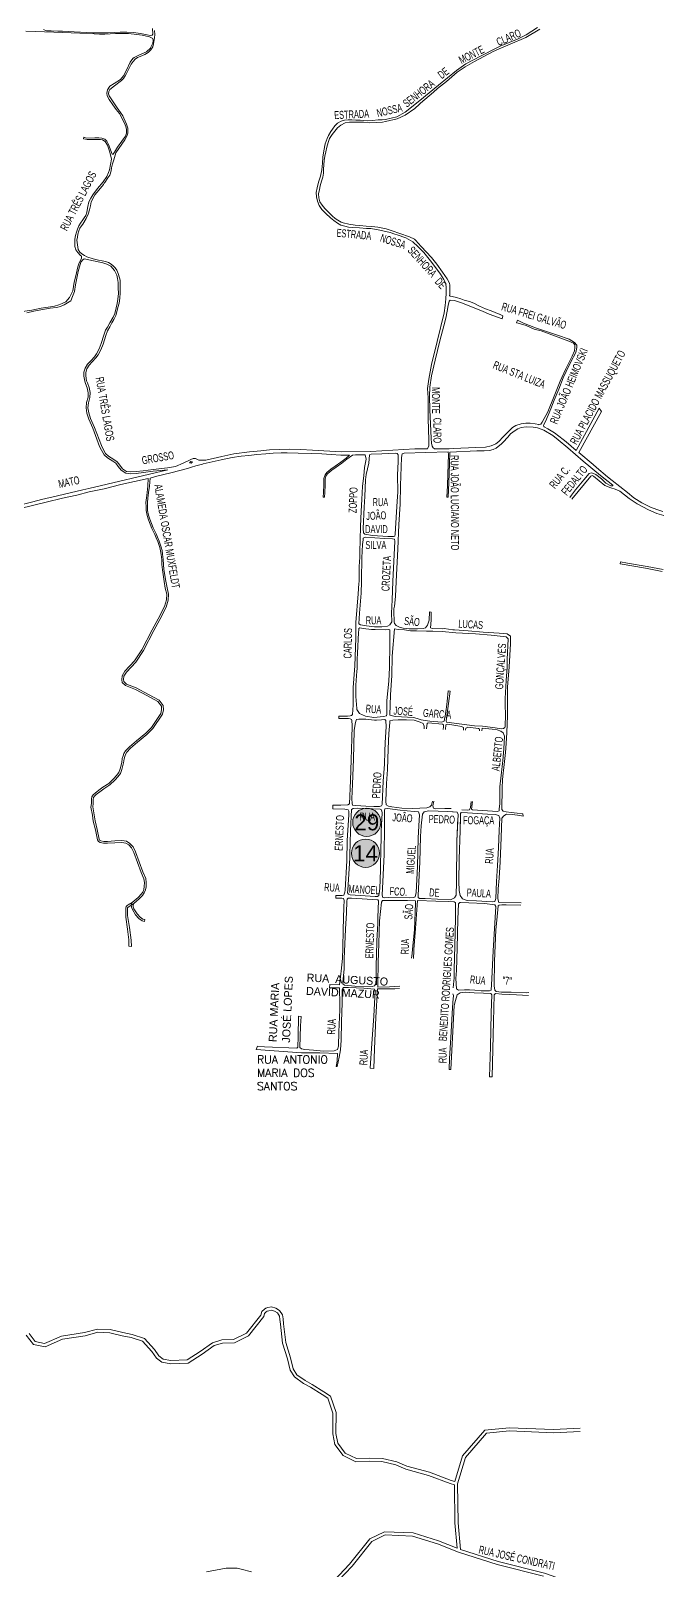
# Model space of a CAD drawing. Header units: millimetres. Extents: x 617885 to 663705, y 7172943 to 7234736.
# Drawn here: x 659078 to 660252, y 7180947 to 7183832 of the extents above; entities that cross this region are included whole.
import ezdxf
from ezdxf.enums import TextEntityAlignment as Align

# ---------------------------------------------------------------- set-up
doc = ezdxf.new("R2010")
doc.units = ezdxf.units.MM
doc.layers.add('Equipamentos Públicos', color=171, linetype='Continuous')
doc.layers.add('Escolas Municipais', color=21, linetype='Continuous')
doc.layers.add('TOP_VIAS 10.000', color=7, linetype='Continuous', lineweight=9)
doc.layers.add('VIAS', color=7, linetype='Continuous', lineweight=5)
doc.styles.add('10mm', font='romans.shx', dxfattribs={"height": 5})
doc.styles.add('LDUP', font='LDUP.SHX')
doc.styles.get("Standard").update_dxf_attribs({"font": 'arial.ttf'})

msp = doc.modelspace()

# ---------------------------------------------------------------- hatches: boundary and pattern name
at = {"layer": 'Equipamentos Públicos', "true_color": 0xffff99}
h = msp.add_hatch(color=51, dxfattribs=at)
edge = h.paths.add_edge_path()
edge.add_arc((659705.5, 7182290.5), 26.4, 0, 360)
at = {"layer": 'Escolas Municipais'}
h = msp.add_hatch(color=21, dxfattribs=at)
edge = h.paths.add_edge_path()
edge.add_arc((659707.9, 7182348.5), 26.4, 0, 360)

# ---------------------------------------------------------------- linework, layer by layer
at = {"layer": 'Equipamentos Públicos', "color": 7, "lineweight": 5}
msp.add_circle((659705.5, 7182290.5), 26.4, dxfattribs=at)
at = {"layer": 'Escolas Municipais', "color": 7, "lineweight": 5}
msp.add_circle((659707.9, 7182348.5), 26.4, dxfattribs=at)
at = {"layer": 'VIAS', "color": 253}
for points in [[(659069.1, 7183831.2), (659121.4, 7183829.8), (659170.4, 7183827.7), (659196.9, 7183826.3), (659207.3, 7183825.8), (659217, 7183825.9), (659227.3, 7183826.4), (659236.8, 7183827.1), (659249.4, 7183827.3), (659261.4, 7183826.7), (659277.2, 7183825.3), (659286.7, 7183824), (659300.8, 7183820.8), (659306.9, 7183817.5), (659307.6, 7183813.9), (659306.9, 7183808.7), (659302.8, 7183800), (659302.7, 7183799.8), (659295.1, 7183792.4), (659281.9, 7183787.1), (659271.8, 7183782), (659269.3, 7183779.9), (659264.5, 7183773.5), (659257.4, 7183758.3), (659251.8, 7183747.8), (659246.1, 7183741), (659234.4, 7183733.5), (659226.6, 7183728), (659222.1, 7183721.5), (659220.7, 7183715.4), (659221.6, 7183710), (659225, 7183703.5), (659232.2, 7183693.2), (659238.5, 7183684.8), (659244.8, 7183676.8), (659254.1, 7183658.8), (659256.1, 7183652.8), (659257.6, 7183646.8), (659257.5, 7183640.5), (659255.5, 7183634.7), (659248.7, 7183624.9), (659240.7, 7183614), (659235.1, 7183604.9), (659232.4, 7183600.7), (659230.8, 7183601.1), (659224.1, 7183618.9), (659221, 7183625), (659216.8, 7183628.8), (659211.6, 7183631.1), (659205.9, 7183631.5), (659198.4, 7183631.2), (659182.1, 7183630.6), (659177.5, 7183632.6), (659176.8, 7183629.3), (659183.7, 7183628.1), (659197.9, 7183628.5), (659209.1, 7183628.2), (659212.8, 7183627.7), (659217.4, 7183624.8), (659222.1, 7183618), (659226.6, 7183604.9), (659229.3, 7183591.5), (659225.6, 7183571.6), (659224.2, 7183566.2), (659220.7, 7183559.2), (659213.7, 7183548.8), (659203.3, 7183536.6), (659194.4, 7183524.5), (659190.6, 7183518.2), (659187.3, 7183511.2), (659185.4, 7183502.5), (659183.6, 7183492.4), (659181.3, 7183486.1), (659178.5, 7183481.5), (659176, 7183477.7), (659171.4, 7183471.8), (659168.3, 7183466.7), (659165.7, 7183460.4), (659163.9, 7183454.5), (659162.4, 7183448.4), (659161, 7183441.5), (659160.7, 7183434.1), (659160.9, 7183427.5), (659162.8, 7183421.3), (659166.3, 7183416.5), (659171.7, 7183411.2), (659173.6, 7183409.4), (659173.2, 7183407.2), (659173.2, 7183405.5), (659169.2, 7183397.3), (659166.4, 7183389.4), (659162.7, 7183372.7), (659159.8, 7183360.8), (659156.9, 7183344.8), (659151, 7183332), (659143.8, 7183324.3), (659137.4, 7183320.8), (659131, 7183318.3), (659122.5, 7183315.8), (659115, 7183314.7), (659097.6, 7183312.3), (659080.3, 7183308.6), (659062.8, 7183305.8)], [(659306.3, 7183836.3), (659307.3, 7183825.6), (659306, 7183823.6), (659302.1, 7183823.4), (659296.1, 7183824.7), (659283.6, 7183827.2), (659270.7, 7183828.7), (659258.3, 7183829.6), (659245.5, 7183829.6), (659223, 7183828.5), (659202.6, 7183828.2), (659194.5, 7183828.1), (659182.4, 7183829.1), (659171.6, 7183829.8), (659159.4, 7183830.3), (659149.5, 7183830.5), (659137.5, 7183831.1), (659130, 7183831.6), (659128.7, 7183831.6), (659116.4, 7183831.8), (659107.9, 7183832), (659102.3, 7183834.7)], [(659310, 7183832.6), (659311, 7183825), (659310.4, 7183818.7), (659308.4, 7183807.7), (659306.7, 7183802), (659305.5, 7183800), (659303.4, 7183796.7), (659298.2, 7183791.5), (659291.9, 7183787.7), (659283.4, 7183784.1), (659278.3, 7183782), (659273.8, 7183778.8), (659270, 7183774.6), (659266.7, 7183769.5), (659257.8, 7183752.2), (659255.2, 7183747.4), (659252.2, 7183742.4), (659248.5, 7183738.7), (659235.2, 7183729), (659226.2, 7183721.9), (659224.3, 7183718), (659224.1, 7183714.1), (659225.2, 7183710.1), (659240.2, 7183687.7), (659243.5, 7183683.1), (659246.4, 7183679.1), (659250.6, 7183672.5), (659252.6, 7183668.3), (659257.9, 7183657.3), (659259.1, 7183653.2), (659260.1, 7183649.3), (659260.2, 7183644.1), (659260, 7183640.1), (659258, 7183634.5), (659254.4, 7183627.9), (659237.6, 7183603.5), (659233.7, 7183590.3), (659231.3, 7183582.6), (659229.8, 7183575.1), (659228.8, 7183569.7), (659226.3, 7183561.7), (659222.9, 7183556.2), (659217.1, 7183548), (659216, 7183546.4), (659214.5, 7183544.3), (659205.9, 7183533.5), (659198.1, 7183524.6), (659191.7, 7183511.8), (659189.9, 7183504), (659188.3, 7183496.2), (659185.8, 7183488.3), (659182, 7183480.1), (659175.6, 7183469.8), (659173.2, 7183466.5), (659170.3, 7183462.3), (659168.3, 7183457.1), (659166.7, 7183451.1), (659165.6, 7183445.5), (659164.8, 7183439.8), (659166.9, 7183422), (659170.4, 7183417.4), (659173.9, 7183414.1), (659179, 7183411.2), (659183.5, 7183408.7), (659195.1, 7183404.9), (659205.2, 7183402.1), (659211.9, 7183400.9), (659218, 7183399.5), (659223.7, 7183397.8), (659228.9, 7183394.6), (659232.5, 7183391.6), (659236.3, 7183387.7), (659239.8, 7183383.3), (659242.3, 7183377.3), (659244.7, 7183369.2), (659245.7, 7183364.4), (659245.8, 7183349.7), (659245.9, 7183341), (659245.1, 7183330.7), (659243.6, 7183321.7), (659241.7, 7183313.6), (659239.5, 7183305.5), (659237.5, 7183298.3), (659234, 7183291), (659230.4, 7183285), (659226.5, 7183277.5), (659221.8, 7183269.9), (659218.9, 7183261.1), (659213.7, 7183244.9), (659209.8, 7183234.3), (659204.5, 7183224.5), (659200.4, 7183218.8), (659193.3, 7183211.4), (659187.7, 7183205.1), (659183.5, 7183198.4), (659181.3, 7183191.6), (659181.3, 7183185.3), (659183, 7183176.3), (659184.4, 7183172), (659187.4, 7183163.6), (659189.6, 7183154.1), (659189.1, 7183144.7), (659186.2, 7183134.6), (659185.4, 7183125.7), (659186.8, 7183116.1), (659190.2, 7183105.7), (659197.9, 7183088.7), (659210.5, 7183054.6), (659213.9, 7183047.8), (659218.6, 7183039.5), (659224.1, 7183034.5), (659233.9, 7183028.7), (659240.4, 7183024.4), (659245.1, 7183017.8), (659250, 7183011.3), (659257.8, 7183006.3), (659265.5, 7183005.2), (659275.6, 7183005.9), (659289.1, 7183007.4), (659307.5, 7183010), (659334.5, 7183012.8), (659349.4, 7183015.4), (659363.9, 7183021.9), (659378.1, 7183028.4), (659382.7, 7183030.2), (659387.1, 7183030.5), (659393, 7183027), (659400, 7183027.2), (659406.2, 7183027.4), (659436.1, 7183034.4), (659459, 7183039.2), (659488, 7183042.7), (659509.3, 7183045), (659525.5, 7183046.5), (659543.4, 7183047.3), (659562.2, 7183047.8), (659584.3, 7183047.5), (659606, 7183045.9), (659659.6, 7183043.2), (659715.4, 7183043.6), (659777.4, 7183047.3), (659798.1, 7183048.5), (659821.8, 7183048.6), (659824, 7183054), (659824.3, 7183060.2), (659824.2, 7183066.5), (659823.6, 7183083.4), (659823.1, 7183106.6), (659822.6, 7183144.4), (659821.4, 7183161.5), (659824.4, 7183179.3), (659829.4, 7183206.8), (659840, 7183249.7), (659852.6, 7183303.7), (659854.6, 7183317.2), (659855.8, 7183330), (659856.6, 7183340.3), (659856.5, 7183353.1), (659855.6, 7183359.4), (659852, 7183366.2), (659845.7, 7183375.7), (659829.7, 7183397.5), (659814.6, 7183416.3), (659804.3, 7183427.2), (659793.9, 7183436.5), (659781.3, 7183443.8), (659765, 7183449.8), (659760.7, 7183451.2), (659751.6, 7183453.8), (659732.5, 7183458.3), (659715.6, 7183461.5), (659707.5, 7183461.7), (659694.3, 7183462.6), (659680.5, 7183463.3), (659673.7, 7183464.2), (659667, 7183465.6), (659659.5, 7183468), (659652.9, 7183471.4), (659646.2, 7183476.7), (659640, 7183481.8), (659630.9, 7183489.6), (659623.8, 7183497.1), (659618.9, 7183504.4), (659615.3, 7183512.8), (659613.5, 7183521.1), (659613.2, 7183529), (659614.9, 7183537.9), (659617.7, 7183548.2), (659621, 7183559.8), (659623.4, 7183571.4), (659624.8, 7183583.7), (659625.6, 7183595.5), (659627.1, 7183607), (659629.7, 7183620.1), (659633.7, 7183630.5), (659635.9, 7183635.9), (659640.7, 7183643.2), (659643.7, 7183647.4), (659648.1, 7183653.8), (659653.3, 7183659), (659659.6, 7183662.9), (659666.2, 7183664.7), (659673, 7183665.2), (659679.6, 7183664.9), (659687.1, 7183664.5), (659695.2, 7183664.4), (659701.5, 7183663.8), (659709, 7183663.6), (659718.4, 7183664), (659729.4, 7183664.9), (659736.8, 7183665.4), (659742.8, 7183665.9), (659764, 7183670.7), (659780.1, 7183679.5), (659807.1, 7183701.3), (659842.4, 7183730.1), (659875.9, 7183757.6), (659893.7, 7183770), (659920.9, 7183784.4), (659951.8, 7183800), (659957.6, 7183803), (659991.7, 7183817.2), (660006.6, 7183824.5), (660027.9, 7183838.1)], [(660032, 7183835.2), (660006.1, 7183819.4), (659976.3, 7183807), (659960, 7183800), (659944.8, 7183793.5), (659909.9, 7183774.6), (659892.1, 7183764.7), (659877.4, 7183754.4), (659857.1, 7183736.9), (659840.4, 7183724), (659832.6, 7183717.2), (659808.3, 7183696.2), (659806.4, 7183694.5), (659797.6, 7183686.6), (659779.7, 7183674.2), (659765, 7183667.1), (659742.8, 7183662.3), (659737.2, 7183661.1), (659727, 7183660), (659712.4, 7183659.8), (659701.5, 7183660.7), (659693.6, 7183661), (659684.1, 7183660.9), (659675.7, 7183660.9), (659667.6, 7183659.6), (659659.4, 7183655.3)], [(659659.4, 7183655.3), (659653.3, 7183650.2), (659648, 7183644.1), (659643, 7183637.8), (659638.3, 7183629.9), (659635.4, 7183623), (659632.8, 7183614), (659630.9, 7183605.3), (659629.4, 7183597.2), (659628.2, 7183589), (659627.2, 7183580.9), (659626.8, 7183572.8), (659626.5, 7183565.5), (659625.4, 7183557.8), (659623.3, 7183550.1), (659620.8, 7183541.5), (659619.1, 7183534.6), (659617.7, 7183526.3), (659617.8, 7183518.9), (659620.2, 7183511.5), (659624.2, 7183505.5), (659629.5, 7183499), (659634.8, 7183493.5), (659643.2, 7183485.3), (659648.7, 7183480.3), (659653.9, 7183477.1), (659660.1, 7183473.6), (659663.6, 7183472.3), (659674.3, 7183469.9), (659685.8, 7183467.7), (659695.1, 7183467), (659706.6, 7183466.1), (659717.5, 7183465.3), (659728.8, 7183463.9), (659744.4, 7183460.7), (659755.7, 7183457.2), (659769.5, 7183452.3), (659787.6, 7183445.7), (659797.3, 7183441.5), (659800.4, 7183438.5), (659803.4, 7183434.8), (659810.4, 7183427.4), (659819.1, 7183418), (659829.1, 7183406.9), (659839.2, 7183394.7), (659849.9, 7183379.8), (659858.4, 7183367.1), (659862.6, 7183359.2), (659863.3, 7183355), (659863.2, 7183337.9), (659862.9, 7183335.9), (659864, 7183334.5), (659867.8, 7183334), (659875.8, 7183332.1), (659884.2, 7183329.8), (659890.5, 7183327.5), (659900.4, 7183324.4), (659908.2, 7183321.5), (659918.9, 7183315.8), (659930.2, 7183310.9), (659940.7, 7183307.1), (659956, 7183300.9), (659956.5, 7183300.7), (659962.6, 7183297.7), (659961.3, 7183292.4), (659945.9, 7183297.8), (659937.1, 7183301.2), (659924.6, 7183306.5), (659906.9, 7183313.6), (659906, 7183314), (659885.2, 7183322.1), (659872.1, 7183326.3), (659863.8, 7183327.2), (659862.5, 7183325.3), (659860.2, 7183317), (659858.3, 7183306.5), (659855.8, 7183293.7), (659852.4, 7183279.3), (659844.7, 7183251.1), (659835.8, 7183215), (659829, 7183185.1), (659825.8, 7183164.4), (659825.3, 7183147.4), (659825.7, 7183121.9), (659828.1, 7183082), (659828.6, 7183068), (659828.9, 7183059.2), (659830.3, 7183053.4), (659832.3, 7183050.7), (659833.9, 7183049.2), (659834.3, 7183048.7), (659862.2, 7183048.8), (659870.4, 7183049.2), (659912.1, 7183050.9), (659930.5, 7183051.7), (659940.8, 7183053.9), (659949.6, 7183057.7), (659955.2, 7183062), (659963.5, 7183070.8), (659972.8, 7183080.6), (659981.1, 7183088.5), (659986.9, 7183092), (659997, 7183095.2), (660006, 7183096.4), (660013.9, 7183096.5), (660023.1, 7183095.6), (660030.1, 7183093.9), (660030.4, 7183093.8), (660034.1, 7183094.7), (660036.3, 7183098.7), (660047.4, 7183118), (660059.2, 7183147.5), (660070.4, 7183175.1), (660080, 7183197.5), (660092.7, 7183222.4), (660097.1, 7183232.1), (660098, 7183238.7), (660097.7, 7183243.5), (660094.9, 7183246.4), (660086.3, 7183250.6), (660034.4, 7183269.5), (660021.8, 7183272.6), (660006.3, 7183279.5), (659991.7, 7183283.8), (659988.4, 7183285), (659990.4, 7183289.8), (660001.6, 7183284.3), (660023.9, 7183275.2), (660040.6, 7183269.8), (660065.1, 7183261.5), (660086.8, 7183253.8), (660097.1, 7183247.9), (660101.4, 7183242.9), (660101.5, 7183238.2), (660099.5, 7183229.4), (660090.4, 7183211.4), (660081.7, 7183193.4), (660075.9, 7183181.7), (660067.8, 7183160.6), (660059.2, 7183139.7), (660052.7, 7183123.6), (660042.6, 7183099.9), (660039.9, 7183094.4), (660039, 7183091.7), (660039.4, 7183090.7), (660040.1, 7183090), (660046.9, 7183086.2), (660059.8, 7183078.5), (660075.6, 7183066.3), (660081.4, 7183061.4), (660100.5, 7183045.5)], [(659070.8, 7183303.5), (659084, 7183306.5), (659103.7, 7183310.4), (659114.9, 7183312), (659126.4, 7183313.6), (659133.8, 7183315.5), (659140.6, 7183318.7), (659146.9, 7183321.9), (659153.2, 7183326.2), (659156.7, 7183334), (659160, 7183343.3), (659162.2, 7183355.8), (659167.3, 7183380.9), (659172.3, 7183398.5), (659176.1, 7183402.9), (659178.5, 7183404.4), (659213.3, 7183396.9), (659221, 7183394.7), (659228.5, 7183390.8), (659234.9, 7183382.5), (659239.3, 7183374.3), (659241, 7183368), (659241.8, 7183360.5), (659242.1, 7183350.4), (659242.4, 7183340), (659241.6, 7183329.2), (659240.2, 7183320.7), (659238.2, 7183312.6), (659235.5, 7183302.1), (659232.6, 7183295.2), (659226.7, 7183284.8), (659221.8, 7183276.5), (659218.4, 7183271), (659215.4, 7183261.6), (659210.3, 7183246.1), (659206.5, 7183235.7), (659201.5, 7183226.5), (659197.6, 7183221.1), (659190.6, 7183213.8), (659184.8, 7183207.2), (659180.2, 7183199.9), (659177.7, 7183192.1), (659177.8, 7183185), (659179.5, 7183175.5), (659181, 7183170.8), (659184, 7183162.6), (659186, 7183153.8), (659185.6, 7183145.3), (659182.7, 7183135.2), (659181.8, 7183125.6), (659183.3, 7183115.3), (659186.8, 7183104.4), (659194.6, 7183087.3), (659207.2, 7183053.2), (659210.8, 7183046.1), (659215.8, 7183037.2), (659222, 7183031.6), (659232, 7183025.7), (659237.8, 7183021.8), (659242.2, 7183015.7), (659247.5, 7183008.6), (659256.5, 7183002.9)], [(660100.5, 7183045.5), (660143.4, 7183124.8), (660147.9, 7183118.6), (660105.1, 7183041.6), (660132, 7183019.2), (660138.5, 7183013.6), (660159.1, 7182996.2), (660167.9, 7182989), (660196.5, 7182966.9), (660208.4, 7182956.5), (660223, 7182947.4), (660239.2, 7182939.2), (660251.4, 7182935), (660262.8, 7182931.3)], [(659256.5, 7183002.9), (659265.3, 7183001.6), (659275.9, 7183002.3), (659289.6, 7183003.9), (659307.9, 7183006.5), (659334.8, 7183009.3), (659186.8, 7182974.3), (659175.9, 7182971.7), (659128.3, 7182960.7), (659098.4, 7182953.3), (659082.4, 7182949.3), (659046.5, 7182940.4)], [(660092.3, 7182953.9), (660127.5, 7182997.3), (660129.9, 7182998.8), (660132.9, 7182997.5), (660154, 7182979.6), (660164.9, 7182975.4), (660173.5, 7182972.9), (660182.2, 7182969), (660199.3, 7182955.7), (660214.4, 7182945.7), (660235.6, 7182934.5), (660251.4, 7182927.6), (660264.6, 7182923.9)], [(660091.6, 7182962), (660088.3, 7182957.6)], [(660263.3, 7182822.5), (660233.2, 7182827.9), (660196.3, 7182834.4), (660183, 7182836.9), (660182.7, 7182833.1), (660230.2, 7182825), (660261.5, 7182818.4)], [(659689.8, 7182636.5), (659689.2, 7182632.1), (659687.6, 7182605.7), (659687.3, 7182584.3), (659689.1, 7182561.6), (659689.4, 7182560.1), (659694.5, 7182552.2), (659705.3, 7182547.8), (659721, 7182545.2), (659739.3, 7182546.8), (659745, 7182547.9), (659745.3, 7182551.1), (659745.6, 7182576.6), (659749.2, 7182612.8), (659750.5, 7182638.8), (659750.7, 7182653.5), (659751.3, 7182667.3), (659751.1, 7182677.2), (659751.2, 7182703.3), (659750.8, 7182709), (659748.6, 7182709.8), (659743.2, 7182709.5), (659723.7, 7182709.7), (659716.7, 7182709.7), (659701.2, 7182712.1), (659694.9, 7182713), (659692.9, 7182711.6), (659693, 7182709), (659692.1, 7182704.6), (659690.6, 7182665.3), (659690.1, 7182654.3), (659689.8, 7182636.5)], [(659830.7, 7182388.4), (659829, 7182380.8), (659825.9, 7182377.5), (659820.1, 7182375.6), (659807.4, 7182374.9), (659793.3, 7182374.3), (659773.7, 7182375.3), (659754.7, 7182377.8), (659748.3, 7182379), (659744.2, 7182381.6), (659743.3, 7182388.3), (659744.8, 7182421.2), (659746.6, 7182447.8), (659748, 7182486.2), (659749, 7182515), (659751, 7182535.9), (659751.3, 7182539), (659756.8, 7182540.2), (659766.8, 7182540.5), (659782, 7182540.8), (659796.9, 7182540), (659808.2, 7182536.3), (659813.7, 7182533.8), (659815.6, 7182528.8), (659815.3, 7182524)], [(659819.9, 7182523.8), (659820.6, 7182529.2), (659820.8, 7182533.5), (659822.9, 7182534.7), (659849.8, 7182532.2), (659851.5, 7182531), (659851.6, 7182527.7), (659850.9, 7182522.7)], [(659855.1, 7182522.5), (659856.3, 7182531.3), (659859.5, 7182532.2), (659878.3, 7182529.6), (659885.3, 7182528.2), (659889.1, 7182526.3), (659889.4, 7182523.1), (659889.1, 7182521.3)], [(659918.8, 7182520.2), (659918.9, 7182523.4), (659917.2, 7182524.3), (659897.5, 7182527), (659893.2, 7182525.1), (659892.6, 7182521.2)], [(659906, 7182387.3), (659903.8, 7182373), (659906, 7182371.7), (659952.6, 7182368.7), (659955.7, 7182370), (659955.9, 7182373.7), (659956.9, 7182383.4), (659957.4, 7182415), (659959.6, 7182436.6), (659962.7, 7182464.4), (659964.8, 7182486.4), (659966.2, 7182510.2), (659963.4, 7182516.1), (659959, 7182519.1), (659952.2, 7182522.1), (659943, 7182523.2), (659924.2, 7182525)], [(659924.2, 7182525), (659923.7, 7182520)], [(659865.9, 7182374.7), (659864.5, 7182374.2), (659854.3, 7182374.5), (659836.8, 7182374.1), (659832.8, 7182375), (659831.9, 7182379.3), (659833.4, 7182388.3)], [(659885.7, 7182371.8), (659896.5, 7182371), (659900.3, 7182372.1), (659902.1, 7182376.3), (659903.5, 7182387.3)], [(659823.4, 7182370.2), (659815.4, 7182368.4), (659812.1, 7182363.5), (659809.5, 7182341.9)], [(659876.3, 7182313.2), (659878.8, 7182363), (659877.5, 7182367.4), (659859.7, 7182368.5), (659823.4, 7182370.2)], [(659869.5, 7182367.9), (659859.7, 7182368.5)], [(659864.6, 7182203.2), (659872.1, 7182206.7), (659875.3, 7182212.2), (659875.9, 7182236.3), (659876.3, 7182313.2), (659878.5, 7182356.9)], [(659883.4, 7182356.7), (659882.7, 7182333.4), (659881.1, 7182279.3), (659880.4, 7182237.6), (659881.1, 7182220.5), (659883, 7182211.2), (659887.2, 7182205.4), (659896.2, 7182201.7)], [(659934.2, 7182364.1), (659896.5, 7182366.3), (659884.8, 7182367), (659883.7, 7182365.2), (659882.7, 7182333.4)], [(659896.5, 7182366.3), (659885, 7182367)], [(659957.1, 7182356.5), (659955.6, 7182361.5), (659948.5, 7182363.2), (659934.2, 7182364.1)], [(659952.8, 7182267.3), (659954.7, 7182300.9), (659956, 7182334), (659957.1, 7182356.5)], [(659809.5, 7182341.9), (659808.6, 7182321.7), (659807.3, 7182274.1), (659803.9, 7182212)], [(659896.2, 7182201.7), (659913.3, 7182201.2), (659943, 7182199.2), (659948, 7182200.3), (659949.4, 7182205.5), (659951.1, 7182237.3), (659952.8, 7182267.3)], [(659803.9, 7182212), (659804, 7182207.6), (659806.8, 7182205.7), (659817.4, 7182205.5), (659840.6, 7182204.5), (659864.6, 7182203.2)], [(659770, 7182041.4), (659760.3, 7182040.5), (659750.4, 7182040.2), (659728.8, 7182039.4), (659728.4, 7182047), (659728.9, 7182085.6), (659730.7, 7182121.5), (659731.9, 7182164.1), (659735.3, 7182199.1)], [(659735.3, 7182199.1), (659737.5, 7182202.1), (659746.1, 7182201.8), (659783.9, 7182202.2), (659798.9, 7182201.4), (659799, 7182197.1), (659797.2, 7182146.8), (659793.5, 7182110.5), (659793, 7182102.9), (659791.9, 7182094.1)], [(659795.2, 7182097.6), (659795.9, 7182103), (659796.2, 7182109.9), (659799.4, 7182149.6), (659802.7, 7182202), (659837.1, 7182200.6), (659860.1, 7182200)], [(659860.1, 7182200), (659871.8, 7182199.6), (659873.7, 7182198.2), (659874.4, 7182197.4), (659874.3, 7182168.9), (659873.1, 7182117.1), (659871.5, 7182072.4), (659871.6, 7182057.3), (659869.8, 7182038.2)], [(659795.3, 7182093.2), (659795.2, 7182097.6)], [(659069.9, 7181387.5), (659083.1, 7181369.9), (659105, 7181365.3), (659137.7, 7181379.6), (659180.4, 7181386.2), (659204, 7181392.7), (659226.4, 7181391.9), (659249.3, 7181386.2), (659266.5, 7181382.9), (659287.8, 7181375.8), (659305.3, 7181356.7), (659313.7, 7181344.1), (659323.6, 7181336.4), (659340.5, 7181333.8), (659372.9, 7181335.1), (659399.2, 7181351.4), (659421.7, 7181367.8), (659437.5, 7181372.4), (659459.7, 7181372.9), (659486.5, 7181386.3), (659514.9, 7181422), (659516.5, 7181428.2), (659519.6, 7181431), (659521.5, 7181432.2), (659524.2, 7181433.2), (659529, 7181434.3), (659535.1, 7181432.4), (659540.3, 7181429), (659544.2, 7181423.2), (659545, 7181416.8), (659546.1, 7181408), (659550.1, 7181372.5), (659559.5, 7181343), (659564.5, 7181322), (659572.2, 7181308.9), (659589.3, 7181297), (659602.3, 7181289.9), (659624.3, 7181276.4), (659634.8, 7181269.1), (659644.4, 7181241.3), (659644.1, 7181202.4), (659647.8, 7181182.3), (659663.5, 7181161.6), (659687.4, 7181149.9), (659713.2, 7181150.9), (659736.3, 7181150.4), (659762.3, 7181144.2), (659780.9, 7181135.9), (659823.8, 7181124.5), (659864.1, 7181109.4), (659872, 7181106.9), (659873.1, 7181035.4), (659877.2, 7180988), (659842.1, 7181001.9), (659794.6, 7181016.7), (659741.1, 7181018.8), (659713.6, 7181005.6), (659675.6, 7180958.2), (659637.2, 7180917.7)], [(659075, 7181390.7), (659086.6, 7181375.3), (659104.3, 7181371.6), (659136, 7181385.4), (659179.1, 7181392), (659203.3, 7181398.7), (659227.2, 7181397.9), (659250.6, 7181392), (659268, 7181388.7), (659291.2, 7181381), (659310, 7181360.4), (659318.2, 7181348.3), (659326.1, 7181342.1), (659340.9, 7181339.8), (659371.1, 7181341), (659395.9, 7181356.4), (659419, 7181373.2), (659436.5, 7181378.4), (659458.2, 7181378.9), (659482.6, 7181391), (659509.4, 7181424.7), (659511.1, 7181431.5), (659516, 7181435.8), (659518.9, 7181437.7), (659522.5, 7181438.9), (659529.2, 7181440.5), (659537.7, 7181437.9), (659544.6, 7181433.3), (659550, 7181425.4), (659550.9, 7181417.6), (659552.1, 7181408.7), (659556, 7181373.8), (659565.2, 7181344.7), (659570.2, 7181324.3), (659576.7, 7181313.1), (659592.5, 7181302.1), (659605.3, 7181295.1), (659627.6, 7181281.4), (659639.9, 7181273), (659650.4, 7181242.3), (659650.1, 7181202.9), (659653.4, 7181184.8), (659667.4, 7181166.4), (659688.7, 7181156), (659713.1, 7181156.9), (659737.1, 7181156.4), (659764.2, 7181149.9), (659782.9, 7181141.5), (659825.6, 7181130.3), (659866, 7181115.1), (659872.9, 7181112.9), (659887.3, 7181161), (659929, 7181209.3), (659974.9, 7181213.9), (660058, 7181210.4), (660107.6, 7181212.7)], [(659892.6, 7181158.1), (659932, 7181203.6), (659975.1, 7181207.9)], [(659975.1, 7181207.9), (660058, 7181204.4)], [(660058, 7181204.4), (660107.9, 7181206.8)], [(659879.1, 7181035.7), (659878, 7181108.7), (659892.6, 7181158.1)], [(659875.8, 7181112), (659875.8, 7181112)], [(659953.9, 7180963.3), (659883.4, 7180985.7), (659879.1, 7181035.7)], [(659641.2, 7180913.2), (659680.2, 7180954.2), (659717.5, 7181000.8), (659742.3, 7181012.8), (659793.5, 7181010.7), (659840.1, 7180996.2), (659879.5, 7180980.6), (659879.6, 7180980.5), (659952.3, 7180957.5), (660039.1, 7180935.5)], [(659491.7, 7180943.6), (659472.2, 7180948.5), (659465.2, 7180950.4), (659444.2, 7180950.4), (659407.7, 7180943.7)], [(660127.9, 7180910.9), (660040.8, 7180941.3), (659953.9, 7180963.3)]]:
    msp.add_lwpolyline(points, dxfattribs=at)
at = {"layer": 'VIAS', "color": 253, "ltscale": 0.3}
for points in [[(660091.6, 7182962), (660091.6, 7182962), (660098.7, 7182971.7), (660114.4, 7182990.4), (660124.3, 7183002.3), (660129, 7183003.4), (660132.9, 7183002.5), (660137, 7183000.7), (660147.7, 7182992.1), (660155.9, 7182984.3), (660165.4, 7182979.5), (660168.7, 7182979.2), (660169.1, 7182980.3), (660145.6, 7182998.8), (660113.6, 7183025.5), (660084.7, 7183050.2), (660066.7, 7183065.4), (660066.7, 7183065.4), (660056.6, 7183073.8), (660039.6, 7183083.5), (660027.6, 7183087.8), (660023.4, 7183088.6), (660019.5, 7183089.4), (660006.3, 7183089.6), (659997.3, 7183088.7), (659991.2, 7183086.3), (659985.7, 7183082.8), (659977.4, 7183076.7), (659971.9, 7183070.5), (659963.3, 7183061), (659960.3, 7183058), (659950, 7183050.1), (659944.4, 7183047.4), (659938.1, 7183045.3), (659927.7, 7183045), (659913.8, 7183044.5), (659863.6, 7183042.6), (659862.7, 7183021.1), (659861.3, 7182985), (659860.4, 7182957.9), (659857.8, 7182957.8), (659857.8, 7182957.8), (659859.3, 7182979.5), (659859.7, 7183001), (659861, 7183038.1), (659860.5, 7183042.7), (659818.5, 7183041.6), (659778.1, 7183040.7), (659774.1, 7183039.1), (659773.1, 7183032), (659771.1, 7182979.9), (659770.6, 7182944.8), (659768, 7182907), (659765.9, 7182860.7), (659762.9, 7182800), (659761.6, 7182771.5), (659759.7, 7182753.5), (659758.8, 7182748.5), (659758.7, 7182744.2)], [(659769.4, 7182037.1), (659760.4, 7182036.7), (659727.8, 7182036.2), (659725.1, 7181982.8), (659722.6, 7181923.7), (659721.3, 7181887), (659714.1, 7181887.7), (659717.5, 7181933.9), (659721.1, 7181985.4), (659723.3, 7182032.5), (659722.4, 7182035.7), (659702.1, 7182037.4), (659673.4, 7182039.1), (659663.6, 7182039), (659661.5, 7182034.8), (659661.9, 7182010.1), (659660.5, 7181974.5), (659659.6, 7181940), (659658.6, 7181921.9), (659656.1, 7181908.6), (659652.5, 7181890.8), (659650.2, 7181890.8), (659652.2, 7181901.1), (659653.3, 7181915.5), (659620.1, 7181916.3), (659585.3, 7181916.7), (659500.4, 7181923), (659502.8, 7181928.7), (659516, 7181927.5), (659576.8, 7181925.3), (659578.4, 7181926.9), (659579.2, 7181946.8), (659580, 7181984.9), (659585.1, 7181984.7), (659583.8, 7181967.3), (659582.3, 7181926.4), (659585.5, 7181923.8), (659592, 7181922.9), (659608.3, 7181921.6), (659627, 7181919.4), (659646.8, 7181920), (659652.9, 7181922.7), (659654.6, 7181928.8), (659655.8, 7181955.9), (659657.3, 7181996.9), (659657.1, 7182007.1), (659656.5, 7182038.3), (659637.9, 7182038.4), (659638.4, 7182044.3), (659656.5, 7182044.1), (659659.2, 7182064.7), (659660, 7182069.8), (659662.1, 7182093.1), (659663.2, 7182112.5), (659663.4, 7182147.5), (659665, 7182189.5), (659665.8, 7182201.7), (659664.8, 7182203.6), (659664.1, 7182205.5), (659660.9, 7182206.2), (659654.9, 7182206.3), (659649.9, 7182206.5), (659649.8, 7182211.6), (659653.5, 7182211.5), (659661.5, 7182211.6), (659664.7, 7182212.2), (659666.9, 7182217.5), (659667.1, 7182221.3), (659670.4, 7182276.6), (659671.2, 7182314.5), (659674, 7182362.3), (659674.2, 7182369.7), (659673.1, 7182372), (659666.6, 7182373.3), (659644.2, 7182373.5), (659644.5, 7182380.5), (659659.3, 7182380.4), (659672.2, 7182381.2), (659675.2, 7182383.4), (659677.2, 7182426.6), (659678.5, 7182465.5), (659679.9, 7182505.8), (659680.2, 7182530), (659679.9, 7182539.2), (659679, 7182541.4), (659676.9, 7182542.8), (659673.5, 7182543.2), (659655.5, 7182543.1), (659655.6, 7182547.8), (659671.6, 7182547.4), (659676.5, 7182547.9), (659679.3, 7182548.8), (659681, 7182550.9), (659682.1, 7182568), (659682.5, 7182601), (659685.2, 7182641.9), (659687.2, 7182693.9), (659687.2, 7182722.8), (659691.8, 7182776.6), (659693.2, 7182796.4), (659693.6, 7182800), (659693.5, 7182827.7), (659694.6, 7182845.3), (659694.8, 7182855.2), (659695.2, 7182878.1), (659696, 7182903.2), (659697.6, 7182931.8), (659698.3, 7182953.8), (659699.8, 7182978.8), (659702.2, 7182997.8), (659703.9, 7183013.7), (659706.5, 7183029.2), (659704.8, 7183037.2), (659686.6, 7183037.4), (659680.9, 7183036.8), (659670.7, 7183028.9), (659660.9, 7183021.5), (659650.4, 7183013.9), (659642.1, 7183008.4), (659635.1, 7183002.6), (659632, 7182998.4), (659630, 7182992.5), (659630.1, 7182981.3), (659629.3, 7182966.7), (659628.4, 7182958), (659625.9, 7182958.1), (659626.8, 7182966.9), (659627.5, 7182981.4), (659627.4, 7182992.9), (659629.7, 7182999.6), (659633.2, 7183004.4), (659640.6, 7183010.5), (659648.9, 7183016), (659659.3, 7183023.6), (659669, 7183030.9), (659675.5, 7183036.7), (659659.3, 7183036.6), (659640.9, 7183037.8), (659623.5, 7183039.1), (659604.9, 7183040), (659579.6, 7183040.7), (659558.5, 7183041), (659547.3, 7183040.8), (659532.7, 7183040.2), (659519, 7183039.3), (659501.9, 7183038), (659486.6, 7183036.2), (659472.4, 7183034.6), (659455.9, 7183032.1), (659434.9, 7183028), (659418.3, 7183024.2), (659401, 7183020.4), (659400, 7183020.1), (659387.5, 7183016.6), (659379.6, 7183014), (659372, 7183011.4), (659340.7, 7183003.8), (659314.5, 7182997.6), (659302, 7182993.3), (659300.7, 7182978.6), (659298.9, 7182966.7), (659297.8, 7182956.2), (659296.8, 7182948.1), (659297, 7182940.5), (659297.2, 7182933), (659299.1, 7182924.4), (659301.6, 7182916.7), (659307.7, 7182900.6), (659313.3, 7182889.1), (659315.9, 7182882.9), (659319.1, 7182875.8), (659322.7, 7182864.3), (659324.2, 7182857.8), (659325.3, 7182851), (659326.3, 7182841), (659326.7, 7182831.8), (659327.6, 7182822.2), (659331.4, 7182800.6), (659333.7, 7182788.2), (659336.6, 7182776.2), (659335.6, 7182764.7), (659332.2, 7182752), (659319.9, 7182728.4), (659308.8, 7182708), (659289.2, 7182670.3), (659275, 7182649), (659257.4, 7182630.1), (659252.9, 7182622.2), (659252.1, 7182615.9), (659252.7, 7182612.4), (659257.5, 7182607.5), (659275.6, 7182600.5), (659298.6, 7182588.4), (659318.8, 7182577.3), (659326.3, 7182567.2), (659326.8, 7182559.2), (659325.2, 7182551.2), (659307, 7182524.4), (659296, 7182512.9), (659278.5, 7182498.7), (659265.3, 7182487.5), (659258.3, 7182480.1), (659255.8, 7182475.9), (659254.4, 7182472.1), (659253.1, 7182467.4), (659252.1, 7182459.8), (659249.1, 7182447.8), (659246.4, 7182440), (659241.7, 7182433.9), (659236.5, 7182428.3), (659226.3, 7182418.9), (659215.4, 7182411.5), (659207.8, 7182405.8), (659200.8, 7182400.5), (659197.8, 7182397.8), (659196, 7182395), (659195.2, 7182391.5), (659195.2, 7182383.8), (659194.5, 7182377.3), (659197.3, 7182362.3), (659198.7, 7182351.5), (659202.5, 7182334.9), (659206.3, 7182316.7), (659207.3, 7182315.2), (659209.6, 7182313.8), (659214.9, 7182312.8), (659221.8, 7182312.8), (659235.6, 7182313.6), (659248.7, 7182314.2), (659257.7, 7182312.9), (659264, 7182309), (659270.2, 7182302.4), (659274.3, 7182292.9), (659288.3, 7182255.9), (659293.7, 7182243.4), (659294.5, 7182235.7), (659294.3, 7182227.7), (659293.2, 7182221.9), (659291, 7182216.2), (659287.7, 7182211.6), (659281.5, 7182205.2), (659271.1, 7182196.1), (659270, 7182193.5), (659270.3, 7182190.2), (659271.7, 7182186.5), (659277.4, 7182177.3), (659283.2, 7182171), (659288.5, 7182167), (659292.3, 7182166.2), (659291.5, 7182162.9), (659287.1, 7182163.9), (659280.9, 7182168.5), (659274.7, 7182175.3), (659268.7, 7182185), (659267, 7182189.4), (659266.6, 7182194.1), (659268.3, 7182198.1)], [(659271.1, 7182196.1), (659265.9, 7182192.4), (659261, 7182189.8), (659259.8, 7182188), (659259.4, 7182184.3), (659259.8, 7182173.7), (659263.4, 7182151.1), (659266.4, 7182127.4), (659267.1, 7182115.5), (659262.3, 7182116.6), (659261.8, 7182128), (659259.6, 7182148.3), (659256.5, 7182170.5), (659256.2, 7182183.7), (659256.1, 7182187.7), (659257, 7182191), (659258.6, 7182192.5), (659260.8, 7182193.9), (659268.3, 7182198.1), (659279.2, 7182207.6), (659285.2, 7182213.8), (659288.1, 7182217.8), (659290, 7182222.8), (659291, 7182228), (659291.2, 7182235.5), (659290.4, 7182242.5), (659285.2, 7182254.7), (659271.2, 7182291.7), (659267.3, 7182300.6), (659261.9, 7182306.4), (659256.5, 7182309.7), (659248.6, 7182310.8), (659235.8, 7182310.2), (659221.9, 7182309.5), (659214.5, 7182309.5), (659208.4, 7182310.6), (659204.9, 7182312.8), (659203.1, 7182315.5), (659199.3, 7182334.2), (659195.4, 7182350.9), (659194, 7182361.7), (659191.1, 7182377.2), (659191.9, 7182384), (659191.9, 7182391.9), (659192.9, 7182396.3), (659195.2, 7182400), (659198.7, 7182403.1), (659205.8, 7182408.5), (659213.4, 7182414.2), (659224.3, 7182421.5), (659234.1, 7182430.6), (659239.2, 7182436), (659243.4, 7182441.6), (659245.9, 7182448.8), (659248.8, 7182460.4), (659249.8, 7182468), (659251.2, 7182473.1), (659252.7, 7182477.3), (659255.6, 7182482.2), (659263, 7182489.9), (659276.3, 7182501.3), (659293.7, 7182515.4), (659304.4, 7182526.5), (659322.1, 7182552.5), (659323.5, 7182559.5), (659323, 7182566), (659316.5, 7182574.8), (659297, 7182585.4), (659274.3, 7182597.5), (659255.7, 7182604.7), (659249.6, 7182610.7), (659248.7, 7182615.8), (659249.6, 7182623.3), (659254.7, 7182632.1), (659272.4, 7182651.1), (659286.3, 7182672), (659305.8, 7182709.6), (659317, 7182730), (659329, 7182753.2), (659332.3, 7182765.3), (659333.2, 7182775.9), (659330.4, 7182787.5), (659328.1, 7182800), (659324.8, 7182822), (659323.9, 7182831.6), (659323.6, 7182840.8), (659322.6, 7182850.6), (659321.5, 7182857.3), (659320, 7182863.6), (659316.5, 7182874.8), (659313.4, 7182881.8), (659310.8, 7182887.9), (659305.2, 7182899.5), (659299, 7182915.7), (659296.4, 7182923.6), (659294.4, 7182932.7), (659294.2, 7182940.5), (659294.1, 7182948.2), (659295, 7182956.5), (659296.1, 7182967), (659297.9, 7182978.9), (659298.5, 7182992.8), (659247.3, 7182981.5), (659215.5, 7182973.8), (659188, 7182967.8), (659164.8, 7182961.7), (659138, 7182955.9), (659106.9, 7182948.7), (659058.7, 7182936.8)], [(659758.7, 7182744.2), (659759.1, 7182724.5), (659759.5, 7182721), (659762.9, 7182717.7), (659769.3, 7182714.2), (659776.1, 7182712.5), (659787.3, 7182711.1), (659802.7, 7182711.4), (659813.3, 7182711.7), (659818.2, 7182712.8), (659821.9, 7182718.3), (659824.9, 7182727.5), (659825.5, 7182742.8), (659828.6, 7182742.2), (659828.3, 7182727.3), (659827.2, 7182712.8), (659830.1, 7182711.9), (659849, 7182711.4), (659853.1, 7182711.6), (659869, 7182709.1), (659872.5, 7182709.2), (659897.9, 7182707.4), (659925.8, 7182705), (659955.7, 7182702.8), (659971.1, 7182701.9), (659977.1, 7182697.7), (659977.3, 7182693.8), (659977.3, 7182683.2), (659974.9, 7182640.1), (659971.6, 7182601.6), (659971.5, 7182574.6), (659971.7, 7182571), (659971.4, 7182547.9), (659970.2, 7182517), (659969.2, 7182496.1), (659967.9, 7182479.2), (659964.9, 7182451.4), (659962.8, 7182434.9), (659962.3, 7182428.2), (659961.4, 7182413.1), (659961, 7182372.3), (659963.5, 7182369.3), (659968.8, 7182367.9), (659978.1, 7182367.2), (659989.5, 7182365.6), (660000.1, 7182364.5), (660000.7, 7182359.8), (659994.8, 7182361.4), (659980.7, 7182363.2), (659969.6, 7182363.6), (659964.9, 7182360.9), (659960.7, 7182356.4), (659959.9, 7182319.9), (659957.5, 7182274.5), (659955.8, 7182243.7), (659953.8, 7182223.6), (659953.2, 7182205), (659955.6, 7182198.5), (659997, 7182197.7)], [(659953.8, 7182192), (659951.8, 7182165.3), (659949.8, 7182147.2), (659947.3, 7182088.3)], [(659996.3, 7182193.3), (659969.3, 7182193.9), (659961.1, 7182193.8), (659956.2, 7182193.4), (659953.8, 7182192)], [(659955.6, 7182198.5), (659997, 7182197.7)], [(659947.3, 7182088.3), (659946.8, 7182042.3), (659947.5, 7182034.1), (659950.3, 7182031.6), (659960, 7182030.2), (659978.2, 7182030.2), (660006.8, 7182028.7), (660011.6, 7182029.3)], [(659868.9, 7182027.1), (659870.3, 7182024.2), (659869.2, 7182010.6), (659868.7, 7182001.1), (659865.2, 7181945.4), (659862.7, 7181906), (659862.4, 7181885), (659865.1, 7181885), (659869.4, 7181956.2), (659871.8, 7182005.2), (659873.8, 7182014.7), (659877.4, 7182025.4), (659882.9, 7182028.9), (659892.7, 7182030)], [(659892.7, 7182030), (659909.1, 7182029.2), (659926.8, 7182028.4), (659940.3, 7182027.6), (659942.2, 7182024.9), (659940.8, 7181991.4), (659939.5, 7181927.8), (659937.6, 7181871.2), (659942.6, 7181871.4), (659945.1, 7181975), (659946.4, 7182025.4), (659949, 7182027.4), (659961.2, 7182026.5), (659988.7, 7182025), (660011, 7182024.1)]]:
    msp.add_lwpolyline(points, dxfattribs=at)
at = {"layer": 'VIAS', "color": 253}
for points in [[(659378.9, 7183021.6), (659375.5, 7183022.1), (659378.3, 7183024.7), (659381.3, 7183023.9)], [(659736.1, 7183039.3), (659761.3, 7183040.5), (659765.1, 7183040), (659766.5, 7183037.5), (659766.8, 7183024.9), (659765.6, 7182998.9), (659766, 7182968.2), (659765.1, 7182949.8), (659763.6, 7182930.7), (659761, 7182888.4), (659760.3, 7182885.1), (659758.2, 7182884.5), (659747.3, 7182884.4), (659718.4, 7182886.3), (659704.2, 7182888.6), (659701.5, 7182891.2), (659701.4, 7182899.5), (659703, 7182939.3), (659704.2, 7182958.9), (659705.6, 7182990.5), (659706.7, 7183000.7), (659711.7, 7183021.9), (659713.1, 7183037.2), (659715.9, 7183038.3)], [(659701.2, 7182877.8), (659701.3, 7182881), (659704.6, 7182883.2), (659740.8, 7182880.6), (659756, 7182879.6), (659759.8, 7182879.1), (659760.2, 7182875.5), (659756.9, 7182800), (659755.5, 7182765.8), (659754.2, 7182740.8), (659754.5, 7182724.4), (659750.8, 7182718.5), (659746.4, 7182716.2), (659736.2, 7182714.8), (659722.4, 7182714.7), (659707.3, 7182716.5), (659695.8, 7182718.5), (659693.2, 7182720.4), (659694.3, 7182740.3), (659697.2, 7182777.8), (659697.9, 7182800), (659698.1, 7182807.6), (659698.6, 7182840), (659698.8, 7182844), (659699.9, 7182869.2)], [(659967.2, 7182580.5), (659968.8, 7182614.4), (659970.7, 7182639), (659970.8, 7182653.5), (659972.6, 7182692.7), (659968.9, 7182696.4), (659941, 7182699.4), (659911.3, 7182702), (659874.6, 7182703.8), (659849, 7182706.3), (659831.4, 7182707.1), (659819.7, 7182706.9), (659801.2, 7182707.3), (659789.5, 7182707.7), (659778.3, 7182709.1), (659766.6, 7182710.2), (659759.9, 7182711.2), (659755.5, 7182659.9), (659754.7, 7182623.7), (659752.1, 7182587.2), (659751, 7182549.6), (659761.1, 7182547.1), (659795.9, 7182545.3), (659805.9, 7182542.1), (659810, 7182540.9), (659813.7, 7182539.7), (659826.2, 7182538.2), (659848.8, 7182536.5), (659852.8, 7182538.1), (659855.8, 7182555.1), (659858.2, 7182575), (659860.2, 7182594.9), (659863.9, 7182594.2), (659856.4, 7182538.6), (659857.4, 7182536.3), (659909.5, 7182529.5), (659924.6, 7182528.7), (659948.7, 7182525.5), (659960.5, 7182523.8), (659964.1, 7182524.3), (659966.3, 7182526.5), (659966.9, 7182528), (659967, 7182530.4), (659967.6, 7182548.3), (659967.4, 7182570.8)], [(659741.3, 7182457.5), (659738.8, 7182425.5), (659736.8, 7182381.7), (659735.3, 7182379.2), (659731.6, 7182378.2), (659720.8, 7182378), (659706.1, 7182378.9), (659687.2, 7182379.9), (659681.3, 7182380.7), (659680.3, 7182383.8), (659680.1, 7182392.8), (659681, 7182419.9), (659682.8, 7182466.6), (659684.5, 7182520.5), (659686.2, 7182532.3), (659687.2, 7182538.3), (659688.3, 7182541.3), (659693, 7182541.8), (659706.1, 7182541.8), (659722.3, 7182539.9), (659726.3, 7182540.1), (659735.7, 7182540.8), (659741.5, 7182541.2), (659743.8, 7182539.3), (659743.9, 7182527.5), (659742.2, 7182498.1), (659741.6, 7182481)], [(659677.3, 7182332.7), (659675.9, 7182287.5), (659675.9, 7182281.1), (659672.4, 7182222.1), (659671.8, 7182216.5), (659673.4, 7182213.7), (659676.5, 7182212.5), (659723.4, 7182209.3), (659727.8, 7182209.4), (659730.2, 7182211.6), (659731.3, 7182215.4), (659732.1, 7182224.3), (659733.5, 7182259), (659734, 7182305), (659734.6, 7182312), (659734.9, 7182332.1), (659736.6, 7182366.4), (659735.7, 7182371.7), (659733.1, 7182373.2), (659690.2, 7182374.9), (659682.3, 7182374.7), (659679.5, 7182372.4)], [(659806.9, 7182362.5), (659804.9, 7182368.3), (659796.6, 7182368.6), (659770.2, 7182371.4), (659746.5, 7182374.2), (659742, 7182373.9), (659741.2, 7182370.7), (659740.9, 7182350.6), (659740.9, 7182340.5), (659740.2, 7182288.3), (659736.8, 7182211.7), (659737.7, 7182207.6), (659741.6, 7182206.9), (659748.7, 7182207.5), (659788.7, 7182207.2), (659795.8, 7182207.6), (659798.8, 7182209), (659800.1, 7182217.2), (659802.8, 7182265.9), (659804.4, 7182318.9), (659805.7, 7182342)], [(659673, 7182206.4), (659670.9, 7182204.2), (659670.4, 7182200.8), (659669.7, 7182178.6), (659667.9, 7182148), (659666.8, 7182120.4), (659665.7, 7182093.5), (659665.5, 7182074), (659662.9, 7182048.6), (659663.2, 7182045.5), (659666.1, 7182043.4), (659685.2, 7182041.6), (659717.8, 7182040.6), (659722.5, 7182042.1), (659724.7, 7182045.5), (659725.5, 7182057), (659725.5, 7182080.6), (659726.3, 7182098.7), (659726.8, 7182126.1), (659728.5, 7182158.9), (659728.8, 7182170.4), (659730.1, 7182201.5), (659728.5, 7182203.4), (659679.1, 7182206.5)]]:
    msp.add_lwpolyline(points, close=True, dxfattribs=at)
at = {"layer": 'VIAS', "color": 253, "ltscale": 0.3}
msp.add_lwpolyline([(659875.8, 7182036.4), (659875, 7182055.5), (659875.9, 7182070.6), (659877.2, 7182112.6), (659878.3, 7182167.2), (659879.8, 7182195.6), (659882.2, 7182198.3), (659883.6, 7182198.5), (659899.2, 7182197.8), (659928.7, 7182196.1), (659947.7, 7182193.9), (659949.6, 7182190.7), (659944.4, 7182107.8), (659942.1, 7182055.2), (659941.1, 7182034.2), (659937.7, 7182032.4), (659922.2, 7182032.9), (659910.2, 7182034), (659900.4, 7182034.6), (659890.9, 7182034.8), (659879.7, 7182034.2)], close=True, dxfattribs=at)

# ---------------------------------------------------------------- texts
at = {"layer": 'Equipamentos Públicos', "color": 7}
msp.add_text('14', height=30, dxfattribs=at).set_placement((659705.5, 7182290.5), align=Align.MIDDLE_CENTER)
at = {"layer": 'Escolas Municipais', "color": 7}
msp.add_text('29', height=30, dxfattribs=at).set_placement((659707.9, 7182348.5), align=Align.MIDDLE_CENTER)
at = {"layer": 'TOP_VIAS 10.000', "color": 251, "style": 'LDUP', "width": 0.69}
for s, rotation, p in [('CLARO', 23.4973, (659954.8, 7183803.3)), ('MONTE', 26.7108, (659885.1, 7183769.4)), ('SENHORA', 38.2654, (659782.9, 7183687.6)), ('DE', 37.6942, (659848.3, 7183741.1)), ('ESTRADA', 2.7427, (659647.2, 7183666.4)), ('NOSSA', 13.2736, (659728.4, 7183670.1)), ('RUA TRÊS LAGOS', 62.4452, (659145.9, 7183455.8)), ('ESTRADA', 354.604, (659650.6, 7183446.2)), ('NOSSA', 342.331, (659731.7, 7183437.5)), ('SENHORA', 312.159, (659783.3, 7183419.6)), ('DE', 312.159, (659834.3, 7183360.9)), ('RUA FREI GALVÃO', 343.2442, (659959, 7183308.8)), ('RUA JOÃO HEIMOVSKI', 67.2803, (660064.2, 7183093.6)), ('RUA PLACIDO MASSUQUETO', 61.9122, (660101, 7183055)), ('RUA STA LUIZA', 338.052, (659942.9, 7183200)), ('RUA TRÊS LAGOS', 279.8132, (659199.7, 7183181.7)), ('MONTE', 270.2452, (659829.9, 7183164.2)), ('CLARO', 270.2452, (659832.6, 7183106.9)), ('GROSSO', 10, (659287.8, 7183019.2)), ('RUA JOÃO LUCIANO NETO', 270.2452, (659865, 7183036.8)), ('FEDALTO', 50.8487, (660082.5, 7182959.8)), ('MATO', 12, (659131.8, 7182974.9)), ('RUA C.', 50.8487, (660060.2, 7182972.6)), ('ALAMEDA OSCAR MUXFELDT', 279.8132, (659309.5, 7182980.7)), ('ZOPPO', 87.4855, (659688.6, 7182927.9)), ('JOÃO', 2.1452, (659707.1, 7182915.2)), ('CROZETA', 87.3311, (659750.3, 7182781.5)), ('SÃO', 355, (659777.4, 7182718.7)), ('LUCAS', 356.5704, (659879.1, 7182713.4)), ('CARLOS', 89, (659679.3, 7182655.5)), ('GONÇALVES', 85.9748, (659963.1, 7182597.4)), ('RUA      JOSÉ     GARCIA', 355.7356, (659705.4, 7182554.4)), ('ALBERTO ', 84, (659956.6, 7182443.9)), ('PEDRO', 86.2781, (659732.4, 7182393)), ('ERNESTO', 87.4855, (659662.6, 7182294.9)), ('JOÃO', 356.4527, (659755.5, 7182350.5)), ('PEDRO', 358, (659823.7, 7182347.6)), ('MIGUEL', 86, (659796.2, 7182251.7)), ('RUA', 87, (659944.5, 7182270.5)), ('RUA', 357, (659627.7, 7182219.7)), ('MANOEL', 357, (659673.2, 7182216.5)), ('FCO.', 357, (659750.2, 7182212.1)), ('DE', 357, (659824.5, 7182209.8)), ('PAULA', 357, (659894.8, 7182209.6)), ('SÃO', 86.2927, (659793.1, 7182165.9)), ('ERNESTO', 88, (659719.9, 7182093.2)), ('BENEDITO RODRIGUES GOMES', 86.2927, (659857.6, 7181938.1)), ('RUA', 89, (659786.6, 7182100.9)), ('RUA', 355, (659900.7, 7182046.7)), ('"7"', 355, (659961.5, 7182044.8)), ('RUA', 87, (659648.4, 7181950.5)), ('RUA', 87.4855, (659648.4, 7181950.5)), ('RUA', 87.4855, (659709, 7181893)), ('RUA', 89, (659857.3, 7181897)), ('RUA JOSÉ CONDRATI', 347.3826, (659916.4, 7180978.5))]:
    msp.add_text(s, height=15, rotation=rotation, dxfattribs=at).set_placement(p)
for s, p in [('RUA', (659718.8, 7182941.2)), ('DAVID', (659704.9, 7182890.5)), ('SILVA', (659705.3, 7182860.8)), ('RUA', (659706, 7182719.5)), ('RUA', (659694.1, 7182351.7)), ('FOGAÇA', (659888.3, 7182344.9))]:
    msp.add_text(s, height=15, dxfattribs=at).set_placement(p)
at = {"layer": 'TOP_VIAS 10.000', "color": 251, "char_height": 15, "attachment_point": 1, "style": 'LDUP'}
for s, insert, rotation in [(' RUA  AUGUSTO \\P DAVID MAZUR', (659590.2, 7182065.5), 357), ('RUA MARIA \\PJOSÉ LOPES', (659524, 7181937), 87.4645)]:
    msp.add_mtext_dynamic_manual_height_columns(s, width=244.244, gutter_width=25, heights=[0], dxfattribs=dict(at, insert=insert, rotation=rotation))
at = {"layer": 'TOP_VIAS 10.000', "color": 251, "lineweight": 25, "ltscale": 0.3, "insert": (659502.1, 7181911.5), "char_height": 15, "attachment_point": 1, "style": '10mm'}
msp.add_mtext_dynamic_manual_height_columns('RUA ANTONIO\\PMARIA DOS \\PSANTOS', width=244.244, gutter_width=25, heights=[0], dxfattribs=at)
at = {"layer": 'TOP_VIAS 10.000', "color": 251, "insert": (659502.1, 7181911.5), "char_height": 15, "attachment_point": 1, "style": '10mm'}
msp.add_mtext_dynamic_manual_height_columns('RUA ANTONIO\\PMARIA DOS \\PSANTOS', width=244.244, gutter_width=25, heights=[0], dxfattribs=at)

doc.saveas('drawing.dxf')
